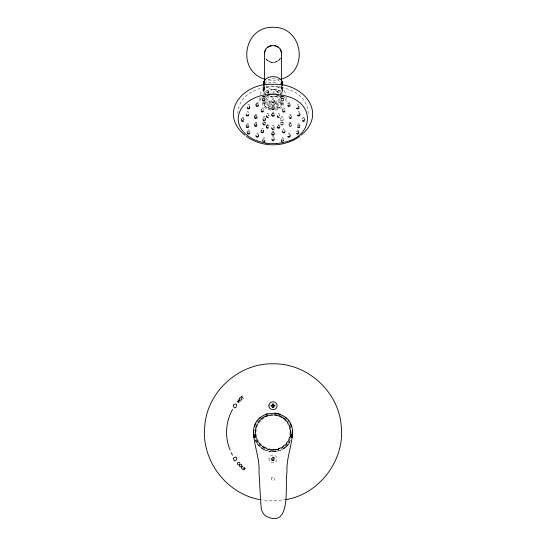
<?xml version="1.0" encoding="UTF-8"?>
<svg xmlns="http://www.w3.org/2000/svg" width="546" height="546" viewBox="0 0 546 546"><rect width="100%" height="100%" fill="white"/><g stroke="black" fill="none" stroke-linecap="round" stroke-linejoin="round"><path stroke-width="0.41" stroke-dasharray="2.73 2.05" d="M263.916 86.677L263.916 91.537L263.923 85.265L263.916 91.626L263.916 87.824L263.916 90.001M272.672 460.346L272.672 459.391M272.672 457.118L272.672 458.483M273.328 460.756L273.328 460.346M273.328 460.885L273.328 459.391M273.328 458.483L273.328 457.534M282.091 86.821L282.084 91.626L282.084 86.677M282.084 90.67L282.084 87.824M272.672 458.312L271.055 458.613M273.321 459.561L274.945 459.261M263.363 97.208L263.37 96.403L262.954 96.383M237.81 113.561C239.032 77.907 306.968 77.907 308.19 113.561M263.916 89.728L263.848 91.878L265.267 94.028M262.271 102.675L262.244 103.358A10.797 7.63 0 0 0 271.034 110.176M265.144 93.892L264.837 92.192C266.489 89.524 269.233 90.616 267.874 93.489M259.896 97.686L259.691 101.706L260.77 98.219L260.49 98.608L262.824 96.062M291.127 434.125L290.868 428.787M274.01 103.276L273.853 106.054M265.022 101.658C263.807 103.371 266.721 105.508 264.046 105.617L265.144 101.904M273.778 93.659L274.119 89.169L277.095 89.865L277.429 92.724M264.919 97.905L265.069 95.959M263.977 101.665L263.848 102.812A9.152 6.47 0 0 0 266.53 107.391L268.796 108.558A9.152 6.47 0 0 0 271.335 109.173M243.714 117.977L242.806 117.178L242.199 118.052M247.898 105.201L248.614 104.545L249.549 105.119M248.471 124.174L248.389 123.724M247.891 130.453L248.607 129.798L249.542 130.371M258.251 133.688L257.337 132.89L256.729 133.77M265.158 117.37C265.247 115.752 262.326 117.097 264.162 117.765M266.933 113.923L267.649 113.268L268.557 114.066M272.427 112.66L273.143 112.005L274.078 112.578M272.427 137.183C272.884 135.353 275.3 137.913 273.055 137.722M277.928 113.923L278.637 113.268L279.552 114.066M282.951 117.376C283.04 115.759 280.118 117.103 281.948 117.765M289.871 133.695L288.957 132.896L288.349 133.77M297.044 105.201L297.761 104.545L298.703 105.119M297.044 130.453L297.761 129.798L298.696 130.371M304.477 117.97L303.562 117.172L302.955 118.045M289.216 122.823L289.933 122.147L290.841 122.789M255.043 429.374L255.132 435.892M260.08 94.465C262.967 82.896 284.391 83.299 285.988 95.42M282.924 96.895L283.087 96.151M283.067 102.675C282.405 106.388 278.542 108.436 275.102 108.927M255.132 428.787L256.934 423.751M290.868 435.892C288.24 454.634 258.49 455.125 255.275 436.472M263.479 96.649L263.67 96.123M264.51 97.168L264.803 96.069M256.681 122.932L255.951 122.072L255.166 122.823M267.24 93.325L267.915 92.144L269.601 90.95M281.197 101.754C280.153 104.709 277.45 107.05 274.317 107.466M268.571 92.724L268.905 89.865L271.881 89.169L272.222 93.659M290.697 440.363L286.752 446.096L283.804 448.519L280.405 450.327L282.221 449.467M282.753 108.436C283.053 107.309 285.196 108.197 284.043 108.995M281.593 92.888L282.152 91.878L282.084 89.728M263.568 93.844L264.51 93.093L265.588 93.489M289.906 441.912L289.182 443.14L290.226 441.352M280.576 57.944C277.737 63.902 268.263 63.902 265.424 57.944M248.321 112.647C249.208 111.254 245.83 111.52 247.174 112.708M255.159 114.626L255.842 114.196L256.784 114.769M264.557 138.616C265.22 136.609 261.466 138.391 264.018 138.827M273.901 126.242C274.788 124.85 271.41 125.109 272.754 126.297M299.488 112.64C300.375 111.248 296.997 111.507 298.334 112.694M272.263 105.876L272.98 105.446L273.792 105.787M278.801 95.181L278.126 96.041C277.921 93.339 276.979 87.715 281.163 92.192L280.856 93.892M273.566 131.804C274.474 130.815 271.765 130.494 272.208 131.661M258.92 420.782L259.719 419.901M260.121 419.458L262.401 417.547M266.578 93.059L270.42 90.629M262.96 97.154L264.796 96.308L265.697 97.884M280.521 101.44L278.706 102.662L280.842 101.604M280.412 93.489L281.49 93.093L282.432 93.844M280.535 100.205L278.071 101.611L275.109 102.416M263.261 96.956L264.407 96.901M256.797 102.334L258.169 102.471M282.029 96.956L283.183 96.901M247.017 123.594L248.171 123.532M288.418 102.334L289.783 102.464M267.103 124.188L268.257 124.133M278.098 124.181L279.252 124.119M298.191 123.601L299.345 123.546M262.879 417.192L265.493 415.765M262.735 139.339L264.032 139.08M266.53 98.232L268.796 97.058A9.152 6.47 0 0 1 277.197 97.065L279.47 98.232M266.086 99.256C269.963 99.051 267.035 104.382 267.874 106.47L268.516 107.2L269.178 107.002L268.147 108.231L269.076 103.385L271.976 104.204L268.864 103.617L269.656 101.201L270.932 101.058M276.665 95.768C274.024 96.949 270.761 96.806 268.332 95.188M277.859 96.11C274.358 97.673 270.038 97.488 266.817 95.338M262.728 109.084C264.523 108.442 261.527 106.982 261.705 108.64M280.48 450.293L274.904 451.699L269.178 451.412L274.815 451.706L280.446 450.313M266.032 415.513L270.625 414.298M280.719 79.347L273 80.494L266.544 79.661M275.068 101.058L276.344 101.201L277.136 103.617L274.024 104.204L276.924 103.385L277.853 108.231L276.822 107.002L277.484 107.2L278.126 106.47C278.364 104.627 276.426 97.761 280.432 99.631M263.568 118.086L264.011 117.991M281.361 118.086L281.804 117.991M268.632 93.448L273 92.963L277.368 93.448M290.049 115.452C292.492 114.817 288.554 113.418 289.469 115.315M276.822 451.412L273.703 451.774L274.815 451.706M286.363 499.576L273 500.88L261.309 499.815M275.471 451.631C278.16 447.618 264.926 450.914 272.297 451.774L271.185 451.706M274.713 89.305L271.287 89.305M283.046 96.383L282.63 96.403L282.637 97.208M274.945 458.613L273.321 458.312M271.055 459.261L272.672 459.561M290.26 115.656L290.752 115.704M282.48 138.8C285.026 138.834 281.688 136.398 281.961 138.479M282.337 139.025L283.258 139.271M270.529 451.631L269.178 451.412M274.788 414.209L276.556 414.475M270.891 102.416L266.216 100.73M270.898 108.927C267.458 108.436 263.595 106.388 262.933 102.675M275.58 90.629L279.422 93.059M278.289 414.905L281.047 416.018M265.513 450.293L263.779 449.467L269.205 451.419C262.967 450.232 257.323 445.625 254.962 439.612M282.159 96.43L280.91 96.389L280.323 98.471M270.42 107.193L266.578 104.771L264.803 101.761M273.055 99.679C271.41 99.147 273.669 97.693 274.085 99.058M276.399 90.95L278.085 92.144L278.76 93.325M281.586 416.277L284.077 417.902M265.479 101.44L267.294 102.662L265.158 101.604M283.176 96.062L285.51 98.608L285.23 98.219L286.309 101.706L286.029 96.137M284.555 418.256L285.442 419.062M285.879 419.458L286.684 420.345M267.199 95.181L267.874 96.041M263.233 128.924L262.257 128.453L261.616 129.074M280.835 95.605L281.354 96.656M255.03 439.783L257.965 444.683L260.66 447.379L257.883 444.58L255.255 440.24M281.129 95.83L281.518 96.888M289.83 425.368L290.725 428.207M282.33 96.123L282.521 96.649M281.197 96.069L281.49 97.168M280.856 101.904L281.954 105.617C279.259 105.48 282.33 102.73 280.931 100.894M262.913 96.151L263.076 96.895M281.559 95.188L281.791 96.935M280.931 95.959L281.081 97.905M272.058 104.518L272.242 107.582M283.729 102.675L283.756 103.358A10.797 7.63 0 0 1 274.966 110.176M281.538 85.961L281.538 88.172M273.328 456.995L273.328 457.998M272.672 457.534L272.672 457.998M272.672 459.875L272.672 460.885M264.462 85.961L264.462 88.172M280.937 85.954A8.538 6.033 0 0 1 277.668 93.23M268.332 93.23A8.538 6.033 0 0 1 265.063 85.954M268.332 83.122A8.538 6.033 0 0 1 277.668 83.122M265.356 97.284A10.797 7.63 0 0 1 267.083 96.294M268.031 95.898A10.797 7.63 0 0 1 269.021 95.584M276.965 95.577A10.797 7.63 0 0 1 277.948 95.891M278.904 96.28A10.797 7.63 0 0 1 280.63 97.27M282.152 102.812A9.152 6.47 0 0 1 279.47 107.385L277.204 108.558A9.152 6.47 0 0 1 275.518 109.029M265.895 98.737A9.152 6.47 0 0 1 266.53 98.239M279.47 98.239A9.152 6.47 0 0 1 280.658 99.27M279.996 86.118A7.569 5.351 0 0 1 273 89.421A7.569 5.351 0 0 1 266.004 86.118M265.431 84.07A7.569 5.351 0 0 1 273 78.72A7.569 5.351 0 0 1 280.569 84.07M274.822 102.675A3.283 2.321 0 0 1 276.269 104.832A3.283 2.321 0 0 1 274.256 106.75M271.178 106.531A3.283 2.321 0 0 1 271.178 102.675M274.631 406.811A1.952 1.952 0 0 1 274.379 407.125M271.621 407.125A1.952 1.952 0 0 1 271.369 406.811M271.369 404.682A1.952 1.952 0 0 1 271.621 404.368M274.379 404.368A1.952 1.952 0 0 1 274.631 404.682M268.966 458.572C268.257 463.745 276.802 464.53 277.027 459.302C277.737 454.129 269.198 453.344 268.966 458.572M255.426 430.61C252.716 453.467 288.773 457.016 290.574 434.07C293.284 411.213 257.227 407.664 255.426 430.61M271.512 477.88L271.26 478.801L272.188 480.398L274.031 480.398L274.706 479.722L274.706 477.88L274.031 477.204L272.188 477.204L271.512 477.88M284.329 129.068C282.302 130.89 282.753 127.095 284.329 129.068M289.25 443.024L288.049 444.662L289.25 443.024M280.146 58.565C277.061 63.629 268.939 63.629 265.854 58.565A8.538 8.538 0 0 0 280.146 58.565M288.117 444.58L286.759 446.089L288.117 444.58M286.834 446.014L285.346 447.372L286.834 446.014M285.415 447.317L282.173 449.495L285.415 447.317M267.212 90.547L266.632 90.848L267.212 90.547M278.945 90.622L278.542 90.431L279.368 90.848L278.945 90.622M263.827 449.495L260.585 447.317L263.827 449.495M262.715 446.696A17.663 17.663 0 0 0 290.574 434.07A17.663 17.663 0 0 0 265.711 416.257A17.663 17.663 0 0 0 262.715 446.696M271.874 460.531A1.952 1.952 0 0 0 274.938 459.111A1.952 1.952 0 0 0 272.181 457.166A1.952 1.952 0 0 0 271.874 460.531M264.278 447.454A17.452 17.452 0 0 0 290.452 432.343A17.452 17.452 0 0 0 264.278 417.226A17.452 17.452 0 0 0 264.278 447.454M264.482 447.099A17.042 17.042 0 0 0 290.042 432.343A17.042 17.042 0 0 0 264.482 417.588A17.042 17.042 0 0 0 264.482 447.099"/><path stroke-width="0.82" d="M263.916 85.442C261.097 73.778 284.664 73.73 282.091 85.244L282.084 83.306L282.091 84.589M263.916 85.053L263.923 81.463M272.672 407.152L272.672 406.197M272.672 403.924L272.672 405.289M273.328 407.569L273.328 407.152M273.328 407.691L273.328 406.197M273.328 405.289L273.328 404.34M282.084 85.442L282.091 81.463M263.923 82.023L263.923 85.244M263.923 81.825L263.916 83.217M272.672 405.118L271.055 405.419M273.328 406.374L274.945 406.074M282.084 83.367L282.091 81.825M282.084 83.436L282.091 81.627M292.356 430.432L292.233 436.602C296.997 405.596 249.003 405.596 253.767 436.602L253.644 430.432M291.769 437.373L292.451 432.343C292.049 445.87 286.118 458.592 287.005 472.317C284.432 483.135 292.567 530.698 265.295 515.724C263.247 513.902 261.814 511.431 261.268 508.742C260.196 496.628 259.821 484.452 258.995 472.317C259.944 458.715 254.026 446.13 253.556 432.746M292.451 432.343L292.294 436.274L292.444 432.746M290.738 117.759L290.015 117.683M274.263 107.63C275.177 110.183 271 110.429 271.751 107.774M284.104 132.166L283.258 132.248M292.328 434.5L292.424 433.415L292.096 437.196M274.249 133.272C275.204 135.858 270.823 135.988 271.737 133.361M273.416 134.575L272.543 134.609M241.523 119.233C240.602 120.775 242.868 122.597 243.789 120.939M243.946 119.827L243.496 118.844M247.004 115.206L247.843 115.288M247.01 126.945L247.85 127.027M248.887 133.449L248.034 133.367M256.784 105.685L257.623 105.774M255.296 117.765L256.135 117.847M257.03 116.496C257.842 119.41 253.324 118.967 254.559 116.25L254.784 115.929M257.616 136.541L256.77 136.459M263.698 120.14L264.537 120.222M263.704 124.229L264.059 124.017M265.397 123.307L265.281 122.625M267.096 116.83L267.608 116.639M267.096 127.539L267.608 127.341M272.59 102.054L273.437 102.136M272.59 115.568L273.43 115.656M272.584 128.795L272.939 128.583M272.59 140.097L272.945 139.878M274.276 127.88L273.826 126.897M274.283 139.175L274.167 138.493M281.245 99.14L281.511 98.478M280.712 118.973L280.753 118.632M280.719 123.062L280.76 122.72M283.715 99.392L283.756 99.044M283.183 119.226L283.224 118.878M283.19 123.307L283.067 122.625M281.286 139.66L281.77 141.817M283.715 140.254L283.756 139.906M289.237 105.767L288.384 105.685M289.237 136.548L288.384 136.466M297.208 108.115L298.048 108.197M298.171 115.192L299.01 115.281M297.208 133.367L297.563 133.149M298.177 126.952L299.024 127.041M299.877 126.037L299.754 125.348M303.01 120.741L303.672 120.605M291.448 125.505L290.431 126.522L289.134 125.839M248.703 114.285C249.297 116.762 245.318 116.359 246.232 114.039M249.754 107.193C250.355 109.671 246.376 109.261 247.283 106.948M248.703 126.024C249.297 128.501 245.325 128.092 246.232 125.778M249.747 132.446C250.348 134.923 246.369 134.521 247.283 132.2M258.476 104.771C259.077 107.248 255.098 106.839 256.013 104.518M258.483 135.538C259.077 138.015 255.105 137.606 256.013 135.292M264.94 99.386C265.54 101.87 261.561 101.46 262.476 99.14M265.39 119.219L264.981 120.721M264.933 140.254L264.189 141.946M274.29 101.133C274.884 103.61 270.912 103.201 271.819 100.887M274.283 114.653C274.884 117.131 270.905 116.721 271.812 114.407M279.784 126.611C280.385 129.095 276.406 128.685 277.313 126.365M290.097 104.764C290.636 106.436 288.151 107.234 287.66 105.651M290.103 135.544C290.636 137.217 288.151 138.015 287.66 136.432M298.908 107.193C299.44 108.866 296.956 109.664 296.464 108.088M299.863 114.278C300.402 115.943 297.918 116.742 297.427 115.165M273.457 108.845L272.584 108.9M264.455 53.058L265.861 49.126M262.728 132.2L261.862 132.166M262.762 111.37L262.053 111.179M256.135 125.723L255.262 125.655M248.901 108.197L248.041 108.115M264.087 100.396L263.227 100.307M278.931 127.614L278.071 127.532M291.823 437.141L292.383 433.933L291.782 437.291M291.455 117.683L290.711 118.537L289.23 118.093M256.845 125.73C256.32 127.477 253.597 125.989 254.525 124.358M256.913 124.897L256.299 123.703M254.388 426.692L255.842 423.17M263.479 111.404L262.189 112.21L261.179 111.125M274.119 128.993C273.382 130.494 271.096 129.129 271.812 127.627M299.713 127.15L298.737 127.812L297.44 126.925M304.545 120.939L303.569 121.601L302.266 120.707M265.24 124.427C264.503 125.928 262.216 124.563 262.926 123.062M283.551 100.505L282.582 101.167L281.279 100.28M283.019 120.338L282.767 120.721M283.026 124.427L282.05 125.089L280.753 124.201M232.61 409.35C225.662 421.621 224.522 437.1 230.125 450.102M284.862 111.398L283.497 112.223L282.575 111.5M256.054 104.177L257.105 103.535L258.026 103.788M262.517 98.799L263.568 98.157L264.987 99.044M271.86 114.059L272.904 113.425L273.833 113.67M266.359 126.03L267.41 125.389L268.339 125.641M304.477 120.14L304.75 119.472L304.252 118.837M298.901 132.446L298.3 132.992M298.689 133.668L297.352 134.179L296.464 133.34M256.825 421.532L257.965 420.004M237.92 401.822L239.046 400.525M242.854 466.079L241.141 467.915L241.844 468.577M240.984 396.99L242.11 395.918M259.248 418.584L260.66 417.308M300.942 135.272C328.596 112.79 302.341 82.18 273 84.377C243.659 82.18 217.404 112.797 245.058 135.272M261.561 109.384L261.159 110.381M282.582 109.691L282.944 109.405M267.554 47.256L271.321 45.475M299.597 136.398C284.37 147.611 261.63 147.611 246.403 136.398M261.281 130.378L261.643 130.16M272.085 107.05L273.86 106.989M241.748 118.912L242.124 118.687M246.499 125.116L248.253 125.041M287.899 103.856L289.646 103.781M268.379 117.417L266.844 117.472L266.318 115.67M247.55 131.538L247.925 131.313M279.368 117.417L277.839 117.479L277.313 115.67M268.182 127.163L268.564 126.938M302.504 118.905L302.88 118.687M297.672 125.123L299.42 125.054M273.683 139.721L274.058 139.496M273.874 140.677L272.338 140.738L271.819 138.93M296.703 131.538L297.079 131.313M283.108 140.8L283.49 140.575M272.072 132.76L273.853 132.726M281.333 79.129C309.65 70.871 302.464 26.304 273 27.3C243.536 26.304 236.35 70.871 264.667 79.129M254.9 123.765L255.303 123.621M265.554 414.373L267.356 413.732M290.062 123.621L289.011 124.324L289.127 124.945M284.473 142.103C312.803 136.855 316.189 104.19 287.285 96.376M286.363 499.576C320.024 493.543 345.222 459.595 341.209 425.621C338.513 391.53 307.193 363.138 273 363.8C238.807 363.138 207.487 391.53 204.791 425.621C200.778 459.595 225.976 493.543 259.637 499.576M278.44 116.619L278.071 116.837M268.045 128.317L266.55 127.921L266.318 126.372M281.893 98.253L283.599 98.703M255.166 115.704L256.538 115.861M263.575 122.174L264.947 122.331M281.367 122.174L282.732 122.331M265.868 94.738C253.303 96.403 238.582 104.736 238.152 118.857C238.411 131.306 250.43 139.564 261.527 142.117M282.323 142.567L283.77 142.294M283.681 142.561L276.385 143.646M265.656 95.018L269.308 94.608M268.1 94.492L277.907 94.492M276.46 143.386L270.277 143.311M274.945 405.419L273.328 405.118M271.055 406.074L272.672 406.374M265.922 143.243L269.622 143.632M276.692 94.608L280.344 95.018M278.405 125.382L279.334 125.635M282.528 140.977L281.995 141.175M274.904 412.981L280.446 414.373M262.23 142.308L265.861 142.977M280.139 94.731L286.582 96.185M274.679 45.475L278.446 47.256M283.934 111.172L283.272 111.418M290.533 123.621L291.318 123.997M238.336 464.864C235.483 464.004 239.141 460.469 239.885 463.363M298 131.272L298.942 132.098M242.915 120.611L242.233 120.741M248.846 131.272L249.297 131.463M263.022 130.194L263.384 130.446M237.08 401.098L238.991 402.75M238.213 399.795L240.117 401.46M298.45 106.211L298.949 106.845M299.413 113.295L299.911 113.93M273.833 100.15L274.331 100.785M279.334 114.933L279.825 115.568M281.238 120.782L280.746 120.113M268.339 114.933L268.83 115.568M289.646 134.562L290.144 135.196M264.94 118.243L265.431 118.878M249.304 106.211L249.795 106.845M263.445 120.782L262.919 118.973M258.026 134.555L258.524 135.19M285.34 417.308L286.752 418.584M241.55 396.451L243.284 398.266M288.035 420.004L289.175 421.532M280.139 49.126L281.545 53.058M231.197 452.634L232.48 455.105M264.073 141.257L263.22 141.168M290.158 423.17L291.612 426.692M254.231 437.373L253.549 432.343L253.706 436.281L253.549 432.343M254.218 437.291L253.87 435.865L254.177 437.141M291.393 116.155L291.475 116.51M288.977 116.598L289.059 116.953M284.841 130.603C286.138 133.381 281.449 133.654 282.398 130.808M263.554 109.91L263.602 110.292M253.904 437.196L253.576 433.415L253.672 434.5M263.582 130.76C264.571 133.64 259.971 133.354 261.097 130.658M284.882 109.917L284.903 110.272M282.398 110.026L282.418 110.381M262.469 140.008L262.496 141.141M281.538 81.75L281.538 53.897C281.995 42.902 264.005 42.902 264.462 53.897L264.462 81.75M273.328 403.801L273.328 404.804M272.672 404.34L272.672 404.804M272.672 406.681L272.672 407.691M263.923 84.514L263.923 84.889L263.923 84.514M268.966 405.385C268.263 410.558 276.802 411.336 277.034 406.108C277.737 400.935 269.198 400.15 268.966 405.385M233.258 405.118C234.835 413.322 240.035 400.225 233.258 405.118M233.354 458.224C234.93 466.427 240.131 453.33 233.354 458.224M245.093 468.652L244.028 469.942L242.554 469.232L244.151 467.335L245.093 468.652M239.523 398.28L239.332 398.935L239.967 400.095L241.284 400.122L241.782 399.652L241.81 398.334L241.339 397.836L240.022 397.809L239.523 398.28M239.366 464.81L239.175 465.465L239.803 466.625L241.127 466.653L241.619 466.182L241.81 465.526L241.182 464.366L239.858 464.339L239.366 464.81M265.131 79.648L264.264 80.808L265.131 79.648M282.091 84.883L282.077 84.514L282.091 84.917"/></g></svg>
